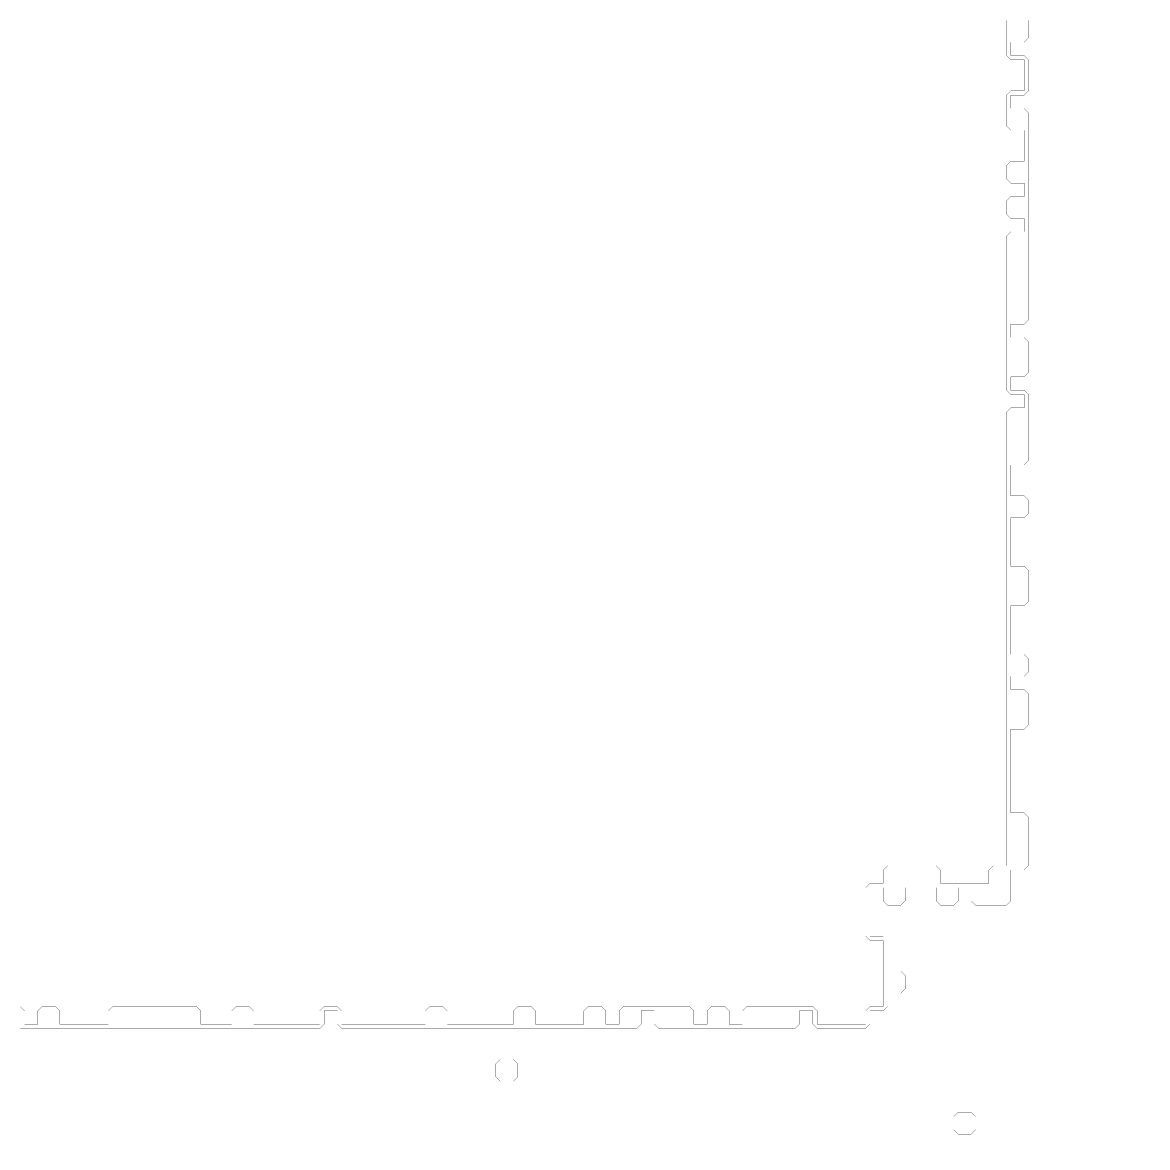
# Model space of a CAD drawing. Header units: metres. Extents: x 0 to 4990, y -4990 to 0.
# Drawn here: x 2495 to 4990, y -4990 to -2495 of the extents above; entities that cross this region are included whole.
import ezdxf

# ---------------------------------------------------------------- set-up
doc = ezdxf.new("R2010")
doc.units = ezdxf.units.M
doc.layers.add('conductor', color=1, linetype='Continuous')
doc.layers.add('substrate', color=5, linetype='Continuous')

msp = doc.modelspace()

# ---------------------------------------------------------------- linework, layer by layer
at = {"layer": 'conductor', "const_width": 0.5}
msp.add_lwpolyline([(2490.234375, -4677.734375), (2500, -4687.5), (2500, -4697.265625), (2500, -4707.03125), (2500, -4716.796875), (2509.765625, -4716.796875), (2519.53125, -4716.796875), (2529.296875, -4716.796875), (2529.296875, -4707.03125), (2529.296875, -4697.265625), (2529.296875, -4687.5), (2539.0625, -4677.734375), (2548.828125, -4677.734375), (2558.59375, -4677.734375), (2568.359375, -4677.734375), (2578.125, -4687.5), (2578.125, -4697.265625), (2578.125, -4707.03125), (2578.125, -4716.796875), (2587.890625, -4716.796875), (2597.65625, -4716.796875), (2607.421875, -4716.796875), (2617.1875, -4716.796875), (2626.953125, -4716.796875), (2636.71875, -4716.796875), (2646.484375, -4716.796875), (2656.25, -4716.796875), (2666.015625, -4716.796875), (2675.78125, -4716.796875), (2685.546875, -4716.796875), (2685.546875, -4707.03125), (2685.546875, -4697.265625), (2685.546875, -4687.5), (2695.3125, -4677.734375), (2705.078125, -4677.734375), (2714.84375, -4677.734375), (2724.609375, -4677.734375), (2734.375, -4677.734375), (2744.140625, -4677.734375), (2753.90625, -4677.734375), (2763.671875, -4677.734375), (2773.4375, -4677.734375), (2783.203125, -4677.734375), (2792.96875, -4677.734375), (2802.734375, -4677.734375), (2812.5, -4677.734375), (2822.265625, -4677.734375), (2832.03125, -4677.734375), (2841.796875, -4677.734375), (2851.5625, -4677.734375), (2861.328125, -4677.734375), (2871.09375, -4677.734375), (2880.859375, -4677.734375), (2890.625, -4687.5), (2890.625, -4697.265625), (2890.625, -4707.03125), (2890.625, -4716.796875), (2900.390625, -4716.796875), (2910.15625, -4716.796875), (2919.921875, -4716.796875), (2929.6875, -4716.796875), (2939.453125, -4716.796875), (2949.21875, -4716.796875), (2958.984375, -4716.796875), (2958.984375, -4707.03125), (2958.984375, -4697.265625), (2958.984375, -4687.5), (2968.75, -4677.734375), (2978.515625, -4677.734375), (2988.28125, -4677.734375), (2998.046875, -4677.734375), (3007.8125, -4687.5), (3007.8125, -4697.265625), (3007.8125, -4707.03125), (3007.8125, -4716.796875), (3017.578125, -4716.796875), (3027.34375, -4716.796875), (3037.109375, -4716.796875), (3046.875, -4716.796875), (3056.640625, -4716.796875), (3066.40625, -4716.796875), (3076.171875, -4716.796875), (3085.9375, -4716.796875), (3095.703125, -4716.796875), (3105.46875, -4716.796875), (3115.234375, -4716.796875), (3125, -4716.796875), (3134.765625, -4716.796875), (3144.53125, -4716.796875), (3154.296875, -4716.796875), (3154.296875, -4707.03125), (3154.296875, -4697.265625), (3154.296875, -4687.5), (3164.0625, -4677.734375), (3173.828125, -4677.734375), (3183.59375, -4677.734375), (3193.359375, -4677.734375), (3203.125, -4687.5), (3203.125, -4697.265625), (3203.125, -4707.03125), (3203.125, -4716.796875), (3212.890625, -4716.796875), (3222.65625, -4716.796875), (3232.421875, -4716.796875), (3242.1875, -4716.796875), (3251.953125, -4716.796875), (3261.71875, -4716.796875), (3271.484375, -4716.796875), (3281.25, -4716.796875), (3291.015625, -4716.796875), (3300.78125, -4716.796875), (3310.546875, -4716.796875), (3320.3125, -4716.796875), (3330.078125, -4716.796875), (3339.84375, -4716.796875), (3349.609375, -4716.796875), (3359.375, -4716.796875), (3369.140625, -4716.796875), (3378.90625, -4716.796875), (3388.671875, -4716.796875), (3388.671875, -4707.03125), (3388.671875, -4697.265625), (3388.671875, -4687.5), (3398.4375, -4677.734375), (3408.203125, -4677.734375), (3417.96875, -4677.734375), (3427.734375, -4677.734375), (3437.5, -4687.5), (3437.5, -4697.265625), (3437.5, -4707.03125), (3437.5, -4716.796875), (3447.265625, -4716.796875), (3457.03125, -4716.796875), (3466.796875, -4716.796875), (3476.5625, -4716.796875), (3486.328125, -4716.796875), (3496.09375, -4716.796875), (3505.859375, -4716.796875), (3515.625, -4716.796875), (3525.390625, -4716.796875), (3535.15625, -4716.796875), (3544.921875, -4716.796875), (3554.6875, -4716.796875), (3564.453125, -4716.796875), (3574.21875, -4716.796875), (3583.984375, -4716.796875), (3583.984375, -4707.03125), (3583.984375, -4697.265625), (3583.984375, -4687.5), (3593.75, -4677.734375), (3603.515625, -4677.734375), (3613.28125, -4677.734375), (3623.046875, -4677.734375), (3632.8125, -4687.5), (3632.8125, -4697.265625), (3632.8125, -4707.03125), (3632.8125, -4716.796875), (3642.578125, -4716.796875), (3652.34375, -4716.796875), (3662.109375, -4716.796875), (3671.875, -4716.796875), (3681.640625, -4716.796875), (3691.40625, -4716.796875), (3701.171875, -4716.796875), (3710.9375, -4716.796875), (3720.703125, -4716.796875), (3730.46875, -4716.796875), (3740.234375, -4716.796875), (3740.234375, -4707.03125), (3740.234375, -4697.265625), (3740.234375, -4687.5), (3750, -4677.734375), (3759.765625, -4677.734375), (3769.53125, -4677.734375), (3779.296875, -4677.734375), (3789.0625, -4687.5), (3789.0625, -4697.265625), (3789.0625, -4707.03125), (3789.0625, -4716.796875), (3798.828125, -4716.796875), (3808.59375, -4716.796875), (3818.359375, -4716.796875), (3818.359375, -4707.03125), (3818.359375, -4697.265625), (3818.359375, -4687.5), (3828.125, -4677.734375), (3837.890625, -4677.734375), (3847.65625, -4677.734375), (3857.421875, -4677.734375), (3867.1875, -4677.734375), (3876.953125, -4677.734375), (3886.71875, -4677.734375), (3896.484375, -4677.734375), (3906.25, -4677.734375), (3916.015625, -4677.734375), (3925.78125, -4677.734375), (3935.546875, -4677.734375), (3945.3125, -4677.734375), (3955.078125, -4677.734375), (3964.84375, -4677.734375), (3974.609375, -4677.734375), (3984.375, -4687.5), (3984.375, -4697.265625), (3984.375, -4707.03125), (3984.375, -4716.796875), (3994.140625, -4716.796875), (4003.90625, -4716.796875), (4013.671875, -4716.796875), (4013.671875, -4707.03125), (4013.671875, -4697.265625), (4013.671875, -4687.5), (4023.4375, -4677.734375), (4033.203125, -4677.734375), (4042.96875, -4677.734375), (4052.734375, -4677.734375), (4062.5, -4687.5), (4062.5, -4697.265625), (4062.5, -4707.03125), (4062.5, -4716.796875), (4072.265625, -4716.796875), (4082.03125, -4716.796875), (4091.796875, -4716.796875), (4091.796875, -4707.03125), (4091.796875, -4697.265625), (4091.796875, -4687.5), (4101.5625, -4677.734375), (4111.328125, -4677.734375), (4121.09375, -4677.734375), (4130.859375, -4677.734375), (4140.625, -4677.734375), (4150.390625, -4677.734375), (4160.15625, -4677.734375), (4169.921875, -4677.734375), (4179.6875, -4677.734375), (4189.453125, -4677.734375), (4199.21875, -4677.734375), (4208.984375, -4677.734375), (4218.75, -4677.734375), (4228.515625, -4677.734375), (4238.28125, -4677.734375), (4248.046875, -4677.734375), (4257.8125, -4687.5), (4257.8125, -4697.265625), (4257.8125, -4707.03125), (4257.8125, -4716.796875), (4267.578125, -4716.796875), (4277.34375, -4716.796875), (4287.109375, -4716.796875), (4296.875, -4716.796875), (4306.640625, -4716.796875), (4316.40625, -4716.796875), (4326.171875, -4716.796875), (4335.9375, -4716.796875), (4345.703125, -4716.796875), (4355.46875, -4716.796875), (4365.234375, -4716.796875), (4365.234375, -4707.03125), (4365.234375, -4697.265625), (4365.234375, -4687.5), (4375, -4677.734375), (4384.765625, -4677.734375), (4394.53125, -4677.734375), (4404.296875, -4677.734375), (4404.296875, -4667.96875), (4404.296875, -4658.203125), (4404.296875, -4648.4375), (4404.296875, -4638.671875), (4404.296875, -4628.90625), (4404.296875, -4619.140625), (4404.296875, -4609.375), (4404.296875, -4599.609375), (4404.296875, -4589.84375), (4404.296875, -4580.078125), (4404.296875, -4570.3125), (4404.296875, -4560.546875), (4404.296875, -4550.78125), (4404.296875, -4541.015625), (4404.296875, -4531.25), (4394.53125, -4531.25), (4384.765625, -4531.25), (4375, -4531.25), (4365.234375, -4521.484375), (4365.234375, -4511.71875), (4365.234375, -4501.953125), (4365.234375, -4492.1875), (4365.234375, -4482.421875), (4365.234375, -4472.65625), (4365.234375, -4462.890625), (4365.234375, -4453.125), (4365.234375, -4443.359375), (4365.234375, -4433.59375), (4365.234375, -4423.828125), (4365.234375, -4414.0625), (4375, -4404.296875), (4384.765625, -4404.296875), (4394.53125, -4404.296875), (4404.296875, -4404.296875), (4404.296875, -4394.53125), (4404.296875, -4384.765625), (4404.296875, -4375), (4414.0625, -4365.234375), (4423.828125, -4365.234375), (4433.59375, -4365.234375), (4443.359375, -4365.234375), (4453.125, -4365.234375), (4462.890625, -4365.234375), (4472.65625, -4365.234375), (4482.421875, -4365.234375), (4492.1875, -4365.234375), (4501.953125, -4365.234375), (4511.71875, -4365.234375), (4521.484375, -4365.234375), (4531.25, -4375), (4531.25, -4384.765625), (4531.25, -4394.53125), (4531.25, -4404.296875), (4541.015625, -4404.296875), (4550.78125, -4404.296875), (4560.546875, -4404.296875), (4570.3125, -4404.296875), (4580.078125, -4404.296875), (4589.84375, -4404.296875), (4599.609375, -4404.296875), (4609.375, -4404.296875), (4619.140625, -4404.296875), (4628.90625, -4404.296875), (4638.671875, -4404.296875), (4638.671875, -4394.53125), (4638.671875, -4384.765625), (4638.671875, -4375), (4648.4375, -4365.234375), (4658.203125, -4365.234375), (4667.96875, -4365.234375), (4677.734375, -4365.234375), (4677.734375, -4355.46875), (4677.734375, -4345.703125), (4677.734375, -4335.9375), (4677.734375, -4326.171875), (4677.734375, -4316.40625), (4677.734375, -4306.640625), (4677.734375, -4296.875), (4677.734375, -4287.109375), (4677.734375, -4277.34375), (4677.734375, -4267.578125), (4677.734375, -4257.8125), (4677.734375, -4248.046875), (4677.734375, -4238.28125), (4677.734375, -4228.515625), (4677.734375, -4218.75), (4677.734375, -4208.984375), (4677.734375, -4199.21875), (4677.734375, -4189.453125), (4677.734375, -4179.6875), (4677.734375, -4169.921875), (4677.734375, -4160.15625), (4677.734375, -4150.390625), (4677.734375, -4140.625), (4677.734375, -4130.859375), (4677.734375, -4121.09375), (4677.734375, -4111.328125), (4677.734375, -4101.5625), (4677.734375, -4091.796875), (4677.734375, -4082.03125), (4677.734375, -4072.265625), (4677.734375, -4062.5), (4677.734375, -4052.734375), (4677.734375, -4042.96875), (4677.734375, -4033.203125), (4677.734375, -4023.4375), (4677.734375, -4013.671875), (4677.734375, -4003.90625), (4677.734375, -3994.140625), (4677.734375, -3984.375), (4677.734375, -3974.609375), (4677.734375, -3964.84375), (4677.734375, -3955.078125), (4677.734375, -3945.3125), (4677.734375, -3935.546875), (4677.734375, -3925.78125), (4677.734375, -3916.015625), (4677.734375, -3906.25), (4677.734375, -3896.484375), (4677.734375, -3886.71875), (4677.734375, -3876.953125), (4677.734375, -3867.1875), (4677.734375, -3857.421875), (4677.734375, -3847.65625), (4677.734375, -3837.890625), (4677.734375, -3828.125), (4677.734375, -3818.359375), (4677.734375, -3808.59375), (4677.734375, -3798.828125), (4677.734375, -3789.0625), (4677.734375, -3779.296875), (4677.734375, -3769.53125), (4677.734375, -3759.765625), (4677.734375, -3750), (4677.734375, -3740.234375), (4677.734375, -3730.46875), (4677.734375, -3720.703125), (4677.734375, -3710.9375), (4677.734375, -3701.171875), (4677.734375, -3691.40625), (4677.734375, -3681.640625), (4677.734375, -3671.875), (4677.734375, -3662.109375), (4677.734375, -3652.34375), (4677.734375, -3642.578125), (4677.734375, -3632.8125), (4677.734375, -3623.046875), (4677.734375, -3613.28125), (4677.734375, -3603.515625), (4677.734375, -3593.75), (4677.734375, -3583.984375), (4677.734375, -3574.21875), (4677.734375, -3564.453125), (4677.734375, -3554.6875), (4677.734375, -3544.921875), (4677.734375, -3535.15625), (4677.734375, -3525.390625), (4677.734375, -3515.625), (4677.734375, -3505.859375), (4677.734375, -3496.09375), (4677.734375, -3486.328125), (4677.734375, -3476.5625), (4677.734375, -3466.796875), (4677.734375, -3457.03125), (4677.734375, -3447.265625), (4677.734375, -3437.5), (4677.734375, -3427.734375), (4677.734375, -3417.96875), (4677.734375, -3408.203125), (4677.734375, -3398.4375), (4677.734375, -3388.671875), (4677.734375, -3378.90625), (4677.734375, -3369.140625), (4677.734375, -3359.375), (4687.5, -3349.609375), (4697.265625, -3349.609375), (4707.03125, -3349.609375), (4716.796875, -3349.609375), (4716.796875, -3339.84375), (4716.796875, -3330.078125), (4716.796875, -3320.3125), (4707.03125, -3320.3125), (4697.265625, -3320.3125), (4687.5, -3320.3125), (4677.734375, -3310.546875), (4677.734375, -3300.78125), (4677.734375, -3291.015625), (4677.734375, -3281.25), (4677.734375, -3271.484375), (4677.734375, -3261.71875), (4677.734375, -3251.953125), (4677.734375, -3242.1875), (4677.734375, -3232.421875), (4677.734375, -3222.65625), (4677.734375, -3212.890625), (4677.734375, -3203.125), (4677.734375, -3193.359375), (4677.734375, -3183.59375), (4677.734375, -3173.828125), (4677.734375, -3164.0625), (4677.734375, -3154.296875), (4677.734375, -3144.53125), (4677.734375, -3134.765625), (4677.734375, -3125), (4677.734375, -3115.234375), (4677.734375, -3105.46875), (4677.734375, -3095.703125), (4677.734375, -3085.9375), (4677.734375, -3076.171875), (4677.734375, -3066.40625), (4677.734375, -3056.640625), (4677.734375, -3046.875), (4677.734375, -3037.109375), (4677.734375, -3027.34375), (4677.734375, -3017.578125), (4677.734375, -3007.8125), (4677.734375, -2998.046875), (4677.734375, -2988.28125), (4677.734375, -2978.515625), (4677.734375, -2968.75), (4687.5, -2958.984375), (4697.265625, -2958.984375), (4707.03125, -2958.984375), (4716.796875, -2958.984375), (4716.796875, -2949.21875), (4716.796875, -2939.453125), (4716.796875, -2929.6875), (4707.03125, -2929.6875), (4697.265625, -2929.6875), (4687.5, -2929.6875), (4677.734375, -2919.921875), (4677.734375, -2910.15625), (4677.734375, -2900.390625), (4677.734375, -2890.625), (4687.5, -2880.859375), (4697.265625, -2880.859375), (4707.03125, -2880.859375), (4716.796875, -2880.859375), (4716.796875, -2871.09375), (4716.796875, -2861.328125), (4716.796875, -2851.5625), (4707.03125, -2851.5625), (4697.265625, -2851.5625), (4687.5, -2851.5625), (4677.734375, -2841.796875), (4677.734375, -2832.03125), (4677.734375, -2822.265625), (4677.734375, -2812.5), (4687.5, -2802.734375), (4697.265625, -2802.734375), (4707.03125, -2802.734375), (4716.796875, -2802.734375), (4716.796875, -2792.96875), (4716.796875, -2783.203125), (4716.796875, -2773.4375), (4716.796875, -2763.671875), (4716.796875, -2753.90625), (4716.796875, -2744.140625), (4716.796875, -2734.375), (4707.03125, -2734.375), (4697.265625, -2734.375), (4687.5, -2734.375), (4677.734375, -2724.609375), (4677.734375, -2714.84375), (4677.734375, -2705.078125), (4677.734375, -2695.3125), (4677.734375, -2685.546875), (4677.734375, -2675.78125), (4677.734375, -2666.015625), (4677.734375, -2656.25), (4687.5, -2646.484375), (4697.265625, -2646.484375), (4707.03125, -2646.484375), (4716.796875, -2646.484375), (4716.796875, -2636.71875), (4716.796875, -2626.953125), (4716.796875, -2617.1875), (4716.796875, -2607.421875), (4716.796875, -2597.65625), (4716.796875, -2587.890625), (4716.796875, -2578.125), (4707.03125, -2578.125), (4697.265625, -2578.125), (4687.5, -2578.125), (4677.734375, -2568.359375), (4677.734375, -2558.59375), (4677.734375, -2548.828125), (4677.734375, -2539.0625), (4677.734375, -2529.296875), (4677.734375, -2519.53125), (4677.734375, -2509.765625), (4677.734375, -2500), (4677.734375, -2490.234375)], dxfattribs=at)
at = {"layer": 'substrate', "const_width": 0.5}
for points in [[(2490.234375, -4990.234375), (2500, -4990.234375), (2509.765625, -4990.234375), (2519.53125, -4990.234375), (2529.296875, -4990.234375), (2539.0625, -4990.234375), (2548.828125, -4990.234375), (2558.59375, -4990.234375), (2568.359375, -4990.234375), (2578.125, -4990.234375), (2587.890625, -4990.234375), (2597.65625, -4990.234375), (2607.421875, -4990.234375), (2617.1875, -4990.234375), (2626.953125, -4990.234375), (2636.71875, -4990.234375), (2646.484375, -4990.234375), (2656.25, -4990.234375), (2666.015625, -4990.234375), (2675.78125, -4990.234375), (2685.546875, -4990.234375), (2695.3125, -4990.234375), (2705.078125, -4990.234375), (2714.84375, -4990.234375), (2724.609375, -4990.234375), (2734.375, -4990.234375), (2744.140625, -4990.234375), (2753.90625, -4990.234375), (2763.671875, -4990.234375), (2773.4375, -4990.234375), (2783.203125, -4990.234375), (2792.96875, -4990.234375), (2802.734375, -4990.234375), (2812.5, -4990.234375), (2822.265625, -4990.234375), (2832.03125, -4990.234375), (2841.796875, -4990.234375), (2851.5625, -4990.234375), (2861.328125, -4990.234375), (2871.09375, -4990.234375), (2880.859375, -4990.234375), (2890.625, -4990.234375), (2900.390625, -4990.234375), (2910.15625, -4990.234375), (2919.921875, -4990.234375), (2929.6875, -4990.234375), (2939.453125, -4990.234375), (2949.21875, -4990.234375), (2958.984375, -4990.234375), (2968.75, -4990.234375), (2978.515625, -4990.234375), (2988.28125, -4990.234375), (2998.046875, -4990.234375), (3007.8125, -4990.234375), (3017.578125, -4990.234375), (3027.34375, -4990.234375), (3037.109375, -4990.234375), (3046.875, -4990.234375), (3056.640625, -4990.234375), (3066.40625, -4990.234375), (3076.171875, -4990.234375), (3085.9375, -4990.234375), (3095.703125, -4990.234375), (3105.46875, -4990.234375), (3115.234375, -4990.234375), (3125, -4990.234375), (3134.765625, -4990.234375), (3144.53125, -4990.234375), (3154.296875, -4990.234375), (3164.0625, -4990.234375), (3173.828125, -4990.234375), (3183.59375, -4990.234375), (3193.359375, -4990.234375), (3203.125, -4990.234375), (3212.890625, -4990.234375), (3222.65625, -4990.234375), (3232.421875, -4990.234375), (3242.1875, -4990.234375), (3251.953125, -4990.234375), (3261.71875, -4990.234375), (3271.484375, -4990.234375), (3281.25, -4990.234375), (3291.015625, -4990.234375), (3300.78125, -4990.234375), (3310.546875, -4990.234375), (3320.3125, -4990.234375), (3330.078125, -4990.234375), (3339.84375, -4990.234375), (3349.609375, -4990.234375), (3359.375, -4990.234375), (3369.140625, -4990.234375), (3378.90625, -4990.234375), (3388.671875, -4990.234375), (3398.4375, -4990.234375), (3408.203125, -4990.234375), (3417.96875, -4990.234375), (3427.734375, -4990.234375), (3437.5, -4990.234375), (3447.265625, -4990.234375), (3457.03125, -4990.234375), (3466.796875, -4990.234375), (3476.5625, -4990.234375), (3486.328125, -4990.234375), (3496.09375, -4990.234375), (3505.859375, -4990.234375), (3515.625, -4990.234375), (3525.390625, -4990.234375), (3535.15625, -4990.234375), (3544.921875, -4990.234375), (3554.6875, -4990.234375), (3564.453125, -4990.234375), (3574.21875, -4990.234375), (3583.984375, -4990.234375), (3593.75, -4990.234375), (3603.515625, -4990.234375), (3613.28125, -4990.234375), (3623.046875, -4990.234375), (3632.8125, -4990.234375), (3642.578125, -4990.234375), (3652.34375, -4990.234375), (3662.109375, -4990.234375), (3671.875, -4990.234375), (3681.640625, -4990.234375), (3691.40625, -4990.234375), (3701.171875, -4990.234375), (3710.9375, -4990.234375), (3720.703125, -4990.234375), (3730.46875, -4990.234375), (3740.234375, -4990.234375), (3750, -4990.234375), (3759.765625, -4990.234375), (3769.53125, -4990.234375), (3779.296875, -4990.234375), (3789.0625, -4990.234375), (3798.828125, -4990.234375), (3808.59375, -4990.234375), (3818.359375, -4990.234375), (3828.125, -4990.234375), (3837.890625, -4990.234375), (3847.65625, -4990.234375), (3857.421875, -4990.234375), (3867.1875, -4990.234375), (3876.953125, -4990.234375), (3886.71875, -4990.234375), (3896.484375, -4990.234375), (3906.25, -4990.234375), (3916.015625, -4990.234375), (3925.78125, -4990.234375), (3935.546875, -4990.234375), (3945.3125, -4990.234375), (3955.078125, -4990.234375), (3964.84375, -4990.234375), (3974.609375, -4990.234375), (3984.375, -4990.234375), (3994.140625, -4990.234375), (4003.90625, -4990.234375), (4013.671875, -4990.234375), (4023.4375, -4990.234375), (4033.203125, -4990.234375), (4042.96875, -4990.234375), (4052.734375, -4990.234375), (4062.5, -4990.234375), (4072.265625, -4990.234375), (4082.03125, -4990.234375), (4091.796875, -4990.234375), (4101.5625, -4990.234375), (4111.328125, -4990.234375), (4121.09375, -4990.234375), (4130.859375, -4990.234375), (4140.625, -4990.234375), (4150.390625, -4990.234375), (4160.15625, -4990.234375), (4169.921875, -4990.234375), (4179.6875, -4990.234375), (4189.453125, -4990.234375), (4199.21875, -4990.234375), (4208.984375, -4990.234375), (4218.75, -4990.234375), (4228.515625, -4990.234375), (4238.28125, -4990.234375), (4248.046875, -4990.234375), (4257.8125, -4990.234375), (4267.578125, -4990.234375), (4277.34375, -4990.234375), (4287.109375, -4990.234375), (4296.875, -4990.234375), (4306.640625, -4990.234375), (4316.40625, -4990.234375), (4326.171875, -4990.234375), (4335.9375, -4990.234375), (4345.703125, -4990.234375), (4355.46875, -4990.234375), (4365.234375, -4990.234375), (4375, -4990.234375), (4384.765625, -4990.234375), (4394.53125, -4990.234375), (4404.296875, -4990.234375), (4414.0625, -4990.234375), (4423.828125, -4990.234375), (4433.59375, -4990.234375), (4443.359375, -4990.234375), (4453.125, -4990.234375), (4462.890625, -4990.234375), (4472.65625, -4990.234375), (4482.421875, -4990.234375), (4492.1875, -4990.234375), (4501.953125, -4990.234375), (4511.71875, -4990.234375), (4521.484375, -4990.234375), (4531.25, -4990.234375), (4541.015625, -4990.234375), (4550.78125, -4990.234375), (4560.546875, -4990.234375), (4570.3125, -4990.234375), (4580.078125, -4990.234375), (4589.84375, -4990.234375), (4599.609375, -4990.234375), (4609.375, -4990.234375), (4619.140625, -4990.234375), (4628.90625, -4990.234375), (4638.671875, -4990.234375), (4648.4375, -4990.234375), (4658.203125, -4990.234375), (4667.96875, -4990.234375), (4677.734375, -4990.234375), (4687.5, -4990.234375), (4697.265625, -4990.234375), (4707.03125, -4990.234375), (4716.796875, -4990.234375), (4726.5625, -4990.234375), (4736.328125, -4990.234375), (4746.09375, -4990.234375), (4755.859375, -4990.234375), (4765.625, -4990.234375), (4775.390625, -4990.234375), (4785.15625, -4990.234375), (4794.921875, -4990.234375), (4804.6875, -4990.234375), (4814.453125, -4990.234375), (4824.21875, -4990.234375), (4833.984375, -4990.234375), (4843.75, -4990.234375), (4853.515625, -4990.234375), (4863.28125, -4990.234375), (4873.046875, -4990.234375), (4882.8125, -4990.234375), (4892.578125, -4990.234375), (4902.34375, -4990.234375), (4912.109375, -4990.234375), (4921.875, -4990.234375), (4931.640625, -4990.234375), (4941.40625, -4990.234375), (4951.171875, -4990.234375), (4960.9375, -4990.234375), (4970.703125, -4990.234375), (4980.46875, -4990.234375), (4990.234375, -4990.234375), (4990.234375, -4980.46875), (4990.234375, -4970.703125), (4990.234375, -4960.9375), (4990.234375, -4951.171875), (4990.234375, -4941.40625), (4990.234375, -4931.640625), (4990.234375, -4921.875), (4990.234375, -4912.109375), (4990.234375, -4902.34375), (4990.234375, -4892.578125), (4990.234375, -4882.8125), (4990.234375, -4873.046875), (4990.234375, -4863.28125), (4990.234375, -4853.515625), (4990.234375, -4843.75), (4990.234375, -4833.984375), (4990.234375, -4824.21875), (4990.234375, -4814.453125), (4990.234375, -4804.6875), (4990.234375, -4794.921875), (4990.234375, -4785.15625), (4990.234375, -4775.390625), (4990.234375, -4765.625), (4990.234375, -4755.859375), (4990.234375, -4746.09375), (4990.234375, -4736.328125), (4990.234375, -4726.5625), (4990.234375, -4716.796875), (4990.234375, -4707.03125), (4990.234375, -4697.265625), (4990.234375, -4687.5), (4990.234375, -4677.734375), (4990.234375, -4667.96875), (4990.234375, -4658.203125), (4990.234375, -4648.4375), (4990.234375, -4638.671875), (4990.234375, -4628.90625), (4990.234375, -4619.140625), (4990.234375, -4609.375), (4990.234375, -4599.609375), (4990.234375, -4589.84375), (4990.234375, -4580.078125), (4990.234375, -4570.3125), (4990.234375, -4560.546875), (4990.234375, -4550.78125), (4990.234375, -4541.015625), (4990.234375, -4531.25), (4990.234375, -4521.484375), (4990.234375, -4511.71875), (4990.234375, -4501.953125), (4990.234375, -4492.1875), (4990.234375, -4482.421875), (4990.234375, -4472.65625), (4990.234375, -4462.890625), (4990.234375, -4453.125), (4990.234375, -4443.359375), (4990.234375, -4433.59375), (4990.234375, -4423.828125), (4990.234375, -4414.0625), (4990.234375, -4404.296875), (4990.234375, -4394.53125), (4990.234375, -4384.765625), (4990.234375, -4375), (4990.234375, -4365.234375), (4990.234375, -4355.46875), (4990.234375, -4345.703125), (4990.234375, -4335.9375), (4990.234375, -4326.171875), (4990.234375, -4316.40625), (4990.234375, -4306.640625), (4990.234375, -4296.875), (4990.234375, -4287.109375), (4990.234375, -4277.34375), (4990.234375, -4267.578125), (4990.234375, -4257.8125), (4990.234375, -4248.046875), (4990.234375, -4238.28125), (4990.234375, -4228.515625), (4990.234375, -4218.75), (4990.234375, -4208.984375), (4990.234375, -4199.21875), (4990.234375, -4189.453125), (4990.234375, -4179.6875), (4990.234375, -4169.921875), (4990.234375, -4160.15625), (4990.234375, -4150.390625), (4990.234375, -4140.625), (4990.234375, -4130.859375), (4990.234375, -4121.09375), (4990.234375, -4111.328125), (4990.234375, -4101.5625), (4990.234375, -4091.796875), (4990.234375, -4082.03125), (4990.234375, -4072.265625), (4990.234375, -4062.5), (4990.234375, -4052.734375), (4990.234375, -4042.96875), (4990.234375, -4033.203125), (4990.234375, -4023.4375), (4990.234375, -4013.671875), (4990.234375, -4003.90625), (4990.234375, -3994.140625), (4990.234375, -3984.375), (4990.234375, -3974.609375), (4990.234375, -3964.84375), (4990.234375, -3955.078125), (4990.234375, -3945.3125), (4990.234375, -3935.546875), (4990.234375, -3925.78125), (4990.234375, -3916.015625), (4990.234375, -3906.25), (4990.234375, -3896.484375), (4990.234375, -3886.71875), (4990.234375, -3876.953125), (4990.234375, -3867.1875), (4990.234375, -3857.421875), (4990.234375, -3847.65625), (4990.234375, -3837.890625), (4990.234375, -3828.125), (4990.234375, -3818.359375), (4990.234375, -3808.59375), (4990.234375, -3798.828125), (4990.234375, -3789.0625), (4990.234375, -3779.296875), (4990.234375, -3769.53125), (4990.234375, -3759.765625), (4990.234375, -3750), (4990.234375, -3740.234375), (4990.234375, -3730.46875), (4990.234375, -3720.703125), (4990.234375, -3710.9375), (4990.234375, -3701.171875), (4990.234375, -3691.40625), (4990.234375, -3681.640625), (4990.234375, -3671.875), (4990.234375, -3662.109375), (4990.234375, -3652.34375), (4990.234375, -3642.578125), (4990.234375, -3632.8125), (4990.234375, -3623.046875), (4990.234375, -3613.28125), (4990.234375, -3603.515625), (4990.234375, -3593.75), (4990.234375, -3583.984375), (4990.234375, -3574.21875), (4990.234375, -3564.453125), (4990.234375, -3554.6875), (4990.234375, -3544.921875), (4990.234375, -3535.15625), (4990.234375, -3525.390625), (4990.234375, -3515.625), (4990.234375, -3505.859375), (4990.234375, -3496.09375), (4990.234375, -3486.328125), (4990.234375, -3476.5625), (4990.234375, -3466.796875), (4990.234375, -3457.03125), (4990.234375, -3447.265625), (4990.234375, -3437.5), (4990.234375, -3427.734375), (4990.234375, -3417.96875), (4990.234375, -3408.203125), (4990.234375, -3398.4375), (4990.234375, -3388.671875), (4990.234375, -3378.90625), (4990.234375, -3369.140625), (4990.234375, -3359.375), (4990.234375, -3349.609375), (4990.234375, -3339.84375), (4990.234375, -3330.078125), (4990.234375, -3320.3125), (4990.234375, -3310.546875), (4990.234375, -3300.78125), (4990.234375, -3291.015625), (4990.234375, -3281.25), (4990.234375, -3271.484375), (4990.234375, -3261.71875), (4990.234375, -3251.953125), (4990.234375, -3242.1875), (4990.234375, -3232.421875), (4990.234375, -3222.65625), (4990.234375, -3212.890625), (4990.234375, -3203.125), (4990.234375, -3193.359375), (4990.234375, -3183.59375), (4990.234375, -3173.828125), (4990.234375, -3164.0625), (4990.234375, -3154.296875), (4990.234375, -3144.53125), (4990.234375, -3134.765625), (4990.234375, -3125), (4990.234375, -3115.234375), (4990.234375, -3105.46875), (4990.234375, -3095.703125), (4990.234375, -3085.9375), (4990.234375, -3076.171875), (4990.234375, -3066.40625), (4990.234375, -3056.640625), (4990.234375, -3046.875), (4990.234375, -3037.109375), (4990.234375, -3027.34375), (4990.234375, -3017.578125), (4990.234375, -3007.8125), (4990.234375, -2998.046875), (4990.234375, -2988.28125), (4990.234375, -2978.515625), (4990.234375, -2968.75), (4990.234375, -2958.984375), (4990.234375, -2949.21875), (4990.234375, -2939.453125), (4990.234375, -2929.6875), (4990.234375, -2919.921875), (4990.234375, -2910.15625), (4990.234375, -2900.390625), (4990.234375, -2890.625), (4990.234375, -2880.859375), (4990.234375, -2871.09375), (4990.234375, -2861.328125), (4990.234375, -2851.5625), (4990.234375, -2841.796875), (4990.234375, -2832.03125), (4990.234375, -2822.265625), (4990.234375, -2812.5), (4990.234375, -2802.734375), (4990.234375, -2792.96875), (4990.234375, -2783.203125), (4990.234375, -2773.4375), (4990.234375, -2763.671875), (4990.234375, -2753.90625), (4990.234375, -2744.140625), (4990.234375, -2734.375), (4990.234375, -2724.609375), (4990.234375, -2714.84375), (4990.234375, -2705.078125), (4990.234375, -2695.3125), (4990.234375, -2685.546875), (4990.234375, -2675.78125), (4990.234375, -2666.015625), (4990.234375, -2656.25), (4990.234375, -2646.484375), (4990.234375, -2636.71875), (4990.234375, -2626.953125), (4990.234375, -2617.1875), (4990.234375, -2607.421875), (4990.234375, -2597.65625), (4990.234375, -2587.890625), (4990.234375, -2578.125), (4990.234375, -2568.359375), (4990.234375, -2558.59375), (4990.234375, -2548.828125), (4990.234375, -2539.0625), (4990.234375, -2529.296875), (4990.234375, -2519.53125), (4990.234375, -2509.765625), (4990.234375, -2500), (4990.234375, -2490.234375)], [(4726.5625, -2490.234375), (4726.5625, -2500), (4726.5625, -2509.765625), (4726.5625, -2519.53125), (4726.5625, -2529.296875), (4716.796875, -2539.0625), (4707.03125, -2539.0625), (4697.265625, -2539.0625), (4687.5, -2539.0625), (4687.5, -2548.828125), (4687.5, -2558.59375), (4687.5, -2568.359375), (4697.265625, -2568.359375), (4707.03125, -2568.359375), (4716.796875, -2568.359375), (4726.5625, -2578.125), (4726.5625, -2587.890625), (4726.5625, -2597.65625), (4726.5625, -2607.421875), (4726.5625, -2617.1875), (4726.5625, -2626.953125), (4726.5625, -2636.71875), (4726.5625, -2646.484375), (4716.796875, -2656.25), (4707.03125, -2656.25), (4697.265625, -2656.25), (4687.5, -2656.25), (4687.5, -2666.015625), (4687.5, -2675.78125), (4687.5, -2685.546875), (4697.265625, -2685.546875), (4707.03125, -2685.546875), (4716.796875, -2685.546875), (4726.5625, -2695.3125), (4726.5625, -2705.078125), (4726.5625, -2714.84375), (4726.5625, -2724.609375), (4726.5625, -2734.375), (4726.5625, -2744.140625), (4726.5625, -2753.90625), (4726.5625, -2763.671875), (4726.5625, -2773.4375), (4726.5625, -2783.203125), (4726.5625, -2792.96875), (4726.5625, -2802.734375), (4726.5625, -2812.5), (4726.5625, -2822.265625), (4726.5625, -2832.03125), (4726.5625, -2841.796875), (4726.5625, -2851.5625), (4726.5625, -2861.328125), (4726.5625, -2871.09375), (4726.5625, -2880.859375), (4726.5625, -2890.625), (4726.5625, -2900.390625), (4726.5625, -2910.15625), (4726.5625, -2919.921875), (4726.5625, -2929.6875), (4726.5625, -2939.453125), (4726.5625, -2949.21875), (4726.5625, -2958.984375), (4726.5625, -2968.75), (4726.5625, -2978.515625), (4726.5625, -2988.28125), (4726.5625, -2998.046875), (4726.5625, -3007.8125), (4726.5625, -3017.578125), (4726.5625, -3027.34375), (4726.5625, -3037.109375), (4726.5625, -3046.875), (4726.5625, -3056.640625), (4726.5625, -3066.40625), (4726.5625, -3076.171875), (4726.5625, -3085.9375), (4726.5625, -3095.703125), (4726.5625, -3105.46875), (4726.5625, -3115.234375), (4726.5625, -3125), (4726.5625, -3134.765625), (4726.5625, -3144.53125), (4726.5625, -3154.296875), (4716.796875, -3164.0625), (4707.03125, -3164.0625), (4697.265625, -3164.0625), (4687.5, -3164.0625), (4687.5, -3173.828125), (4687.5, -3183.59375), (4687.5, -3193.359375), (4697.265625, -3193.359375), (4707.03125, -3193.359375), (4716.796875, -3193.359375), (4726.5625, -3203.125), (4726.5625, -3212.890625), (4726.5625, -3222.65625), (4726.5625, -3232.421875), (4726.5625, -3242.1875), (4726.5625, -3251.953125), (4726.5625, -3261.71875), (4726.5625, -3271.484375), (4716.796875, -3281.25), (4707.03125, -3281.25), (4697.265625, -3281.25), (4687.5, -3281.25), (4687.5, -3291.015625), (4687.5, -3300.78125), (4687.5, -3310.546875), (4697.265625, -3310.546875), (4707.03125, -3310.546875), (4716.796875, -3310.546875), (4726.5625, -3320.3125), (4726.5625, -3330.078125), (4726.5625, -3339.84375), (4726.5625, -3349.609375), (4726.5625, -3359.375), (4726.5625, -3369.140625), (4726.5625, -3378.90625), (4726.5625, -3388.671875), (4726.5625, -3398.4375), (4726.5625, -3408.203125), (4726.5625, -3417.96875), (4726.5625, -3427.734375), (4726.5625, -3437.5), (4726.5625, -3447.265625), (4726.5625, -3457.03125), (4726.5625, -3466.796875), (4716.796875, -3476.5625), (4707.03125, -3476.5625), (4697.265625, -3476.5625), (4687.5, -3476.5625), (4687.5, -3486.328125), (4687.5, -3496.09375), (4687.5, -3505.859375), (4687.5, -3515.625), (4687.5, -3525.390625), (4687.5, -3535.15625), (4687.5, -3544.921875), (4697.265625, -3544.921875), (4707.03125, -3544.921875), (4716.796875, -3544.921875), (4726.5625, -3554.6875), (4726.5625, -3564.453125), (4726.5625, -3574.21875), (4726.5625, -3583.984375), (4716.796875, -3593.75), (4707.03125, -3593.75), (4697.265625, -3593.75), (4687.5, -3593.75), (4687.5, -3603.515625), (4687.5, -3613.28125), (4687.5, -3623.046875), (4687.5, -3632.8125), (4687.5, -3642.578125), (4687.5, -3652.34375), (4687.5, -3662.109375), (4687.5, -3671.875), (4687.5, -3681.640625), (4687.5, -3691.40625), (4687.5, -3701.171875), (4697.265625, -3701.171875), (4707.03125, -3701.171875), (4716.796875, -3701.171875), (4726.5625, -3710.9375), (4726.5625, -3720.703125), (4726.5625, -3730.46875), (4726.5625, -3740.234375), (4726.5625, -3750), (4726.5625, -3759.765625), (4726.5625, -3769.53125), (4726.5625, -3779.296875), (4716.796875, -3789.0625), (4707.03125, -3789.0625), (4697.265625, -3789.0625), (4687.5, -3789.0625), (4687.5, -3798.828125), (4687.5, -3808.59375), (4687.5, -3818.359375), (4687.5, -3828.125), (4687.5, -3837.890625), (4687.5, -3847.65625), (4687.5, -3857.421875), (4687.5, -3867.1875), (4687.5, -3876.953125), (4687.5, -3886.71875), (4687.5, -3896.484375), (4697.265625, -3896.484375), (4707.03125, -3896.484375), (4716.796875, -3896.484375), (4726.5625, -3906.25), (4726.5625, -3916.015625), (4726.5625, -3925.78125), (4726.5625, -3935.546875), (4716.796875, -3945.3125), (4707.03125, -3945.3125), (4697.265625, -3945.3125), (4687.5, -3945.3125), (4687.5, -3955.078125), (4687.5, -3964.84375), (4687.5, -3974.609375), (4697.265625, -3974.609375), (4707.03125, -3974.609375), (4716.796875, -3974.609375), (4726.5625, -3984.375), (4726.5625, -3994.140625), (4726.5625, -4003.90625), (4726.5625, -4013.671875), (4726.5625, -4023.4375), (4726.5625, -4033.203125), (4726.5625, -4042.96875), (4726.5625, -4052.734375), (4716.796875, -4062.5), (4707.03125, -4062.5), (4697.265625, -4062.5), (4687.5, -4062.5), (4687.5, -4072.265625), (4687.5, -4082.03125), (4687.5, -4091.796875), (4687.5, -4101.5625), (4687.5, -4111.328125), (4687.5, -4121.09375), (4687.5, -4130.859375), (4687.5, -4140.625), (4687.5, -4150.390625), (4687.5, -4160.15625), (4687.5, -4169.921875), (4687.5, -4179.6875), (4687.5, -4189.453125), (4687.5, -4199.21875), (4687.5, -4208.984375), (4687.5, -4218.75), (4687.5, -4228.515625), (4687.5, -4238.28125), (4687.5, -4248.046875), (4697.265625, -4248.046875), (4707.03125, -4248.046875), (4716.796875, -4248.046875), (4726.5625, -4257.8125), (4726.5625, -4267.578125), (4726.5625, -4277.34375), (4726.5625, -4287.109375), (4726.5625, -4296.875), (4726.5625, -4306.640625), (4726.5625, -4316.40625), (4726.5625, -4326.171875), (4726.5625, -4335.9375), (4726.5625, -4345.703125), (4726.5625, -4355.46875), (4726.5625, -4365.234375), (4716.796875, -4375), (4707.03125, -4375), (4697.265625, -4375), (4687.5, -4375), (4687.5, -4384.765625), (4687.5, -4394.53125), (4687.5, -4404.296875), (4687.5, -4414.0625), (4687.5, -4423.828125), (4687.5, -4433.59375), (4687.5, -4443.359375), (4677.734375, -4453.125), (4667.96875, -4453.125), (4658.203125, -4453.125), (4648.4375, -4453.125), (4638.671875, -4453.125), (4628.90625, -4453.125), (4619.140625, -4453.125), (4609.375, -4453.125), (4599.609375, -4443.359375), (4599.609375, -4433.59375), (4599.609375, -4423.828125), (4599.609375, -4414.0625), (4589.84375, -4414.0625), (4580.078125, -4414.0625), (4570.3125, -4414.0625), (4570.3125, -4423.828125), (4570.3125, -4433.59375), (4570.3125, -4443.359375), (4560.546875, -4453.125), (4550.78125, -4453.125), (4541.015625, -4453.125), (4531.25, -4453.125), (4521.484375, -4443.359375), (4521.484375, -4433.59375), (4521.484375, -4423.828125), (4521.484375, -4414.0625), (4511.71875, -4414.0625), (4501.953125, -4414.0625), (4492.1875, -4414.0625), (4482.421875, -4414.0625), (4472.65625, -4414.0625), (4462.890625, -4414.0625), (4453.125, -4414.0625), (4453.125, -4423.828125), (4453.125, -4433.59375), (4453.125, -4443.359375), (4443.359375, -4453.125), (4433.59375, -4453.125), (4423.828125, -4453.125), (4414.0625, -4453.125), (4404.296875, -4443.359375), (4404.296875, -4433.59375), (4404.296875, -4423.828125), (4404.296875, -4414.0625), (4394.53125, -4414.0625), (4384.765625, -4414.0625), (4375, -4414.0625), (4375, -4423.828125), (4375, -4433.59375), (4375, -4443.359375), (4375, -4453.125), (4375, -4462.890625), (4375, -4472.65625), (4375, -4482.421875), (4375, -4492.1875), (4375, -4501.953125), (4375, -4511.71875), (4375, -4521.484375), (4384.765625, -4521.484375), (4394.53125, -4521.484375), (4404.296875, -4521.484375), (4414.0625, -4531.25), (4414.0625, -4541.015625), (4414.0625, -4550.78125), (4414.0625, -4560.546875), (4414.0625, -4570.3125), (4414.0625, -4580.078125), (4414.0625, -4589.84375), (4414.0625, -4599.609375), (4423.828125, -4599.609375), (4433.59375, -4599.609375), (4443.359375, -4599.609375), (4453.125, -4609.375), (4453.125, -4619.140625), (4453.125, -4628.90625), (4453.125, -4638.671875), (4443.359375, -4648.4375), (4433.59375, -4648.4375), (4423.828125, -4648.4375), (4414.0625, -4648.4375), (4414.0625, -4658.203125), (4414.0625, -4667.96875), (4414.0625, -4677.734375), (4404.296875, -4687.5), (4394.53125, -4687.5), (4384.765625, -4687.5), (4375, -4687.5), (4375, -4697.265625), (4375, -4707.03125), (4375, -4716.796875), (4365.234375, -4726.5625), (4355.46875, -4726.5625), (4345.703125, -4726.5625), (4335.9375, -4726.5625), (4326.171875, -4726.5625), (4316.40625, -4726.5625), (4306.640625, -4726.5625), (4296.875, -4726.5625), (4287.109375, -4726.5625), (4277.34375, -4726.5625), (4267.578125, -4726.5625), (4257.8125, -4726.5625), (4248.046875, -4716.796875), (4248.046875, -4707.03125), (4248.046875, -4697.265625), (4248.046875, -4687.5), (4238.28125, -4687.5), (4228.515625, -4687.5), (4218.75, -4687.5), (4218.75, -4697.265625), (4218.75, -4707.03125), (4218.75, -4716.796875), (4208.984375, -4726.5625), (4199.21875, -4726.5625), (4189.453125, -4726.5625), (4179.6875, -4726.5625), (4169.921875, -4726.5625), (4160.15625, -4726.5625), (4150.390625, -4726.5625), (4140.625, -4726.5625), (4130.859375, -4726.5625), (4121.09375, -4726.5625), (4111.328125, -4726.5625), (4101.5625, -4726.5625), (4091.796875, -4726.5625), (4082.03125, -4726.5625), (4072.265625, -4726.5625), (4062.5, -4726.5625), (4052.734375, -4726.5625), (4042.96875, -4726.5625), (4033.203125, -4726.5625), (4023.4375, -4726.5625), (4013.671875, -4726.5625), (4003.90625, -4726.5625), (3994.140625, -4726.5625), (3984.375, -4726.5625), (3974.609375, -4726.5625), (3964.84375, -4726.5625), (3955.078125, -4726.5625), (3945.3125, -4726.5625), (3935.546875, -4726.5625), (3925.78125, -4726.5625), (3916.015625, -4726.5625), (3906.25, -4726.5625), (3896.484375, -4716.796875), (3896.484375, -4707.03125), (3896.484375, -4697.265625), (3896.484375, -4687.5), (3886.71875, -4687.5), (3876.953125, -4687.5), (3867.1875, -4687.5), (3867.1875, -4697.265625), (3867.1875, -4707.03125), (3867.1875, -4716.796875), (3857.421875, -4726.5625), (3847.65625, -4726.5625), (3837.890625, -4726.5625), (3828.125, -4726.5625), (3818.359375, -4726.5625), (3808.59375, -4726.5625), (3798.828125, -4726.5625), (3789.0625, -4726.5625), (3779.296875, -4726.5625), (3769.53125, -4726.5625), (3759.765625, -4726.5625), (3750, -4726.5625), (3740.234375, -4726.5625), (3730.46875, -4726.5625), (3720.703125, -4726.5625), (3710.9375, -4726.5625), (3701.171875, -4726.5625), (3691.40625, -4726.5625), (3681.640625, -4726.5625), (3671.875, -4726.5625), (3662.109375, -4726.5625), (3652.34375, -4726.5625), (3642.578125, -4726.5625), (3632.8125, -4726.5625), (3623.046875, -4726.5625), (3613.28125, -4726.5625), (3603.515625, -4726.5625), (3593.75, -4726.5625), (3583.984375, -4726.5625), (3574.21875, -4726.5625), (3564.453125, -4726.5625), (3554.6875, -4726.5625), (3544.921875, -4726.5625), (3535.15625, -4726.5625), (3525.390625, -4726.5625), (3515.625, -4726.5625), (3505.859375, -4726.5625), (3496.09375, -4726.5625), (3486.328125, -4726.5625), (3476.5625, -4726.5625), (3466.796875, -4726.5625), (3457.03125, -4726.5625), (3447.265625, -4726.5625), (3437.5, -4726.5625), (3427.734375, -4726.5625), (3417.96875, -4726.5625), (3408.203125, -4726.5625), (3398.4375, -4726.5625), (3388.671875, -4726.5625), (3378.90625, -4726.5625), (3369.140625, -4726.5625), (3359.375, -4726.5625), (3349.609375, -4726.5625), (3339.84375, -4726.5625), (3330.078125, -4726.5625), (3320.3125, -4726.5625), (3310.546875, -4726.5625), (3300.78125, -4726.5625), (3291.015625, -4726.5625), (3281.25, -4726.5625), (3271.484375, -4726.5625), (3261.71875, -4726.5625), (3251.953125, -4726.5625), (3242.1875, -4726.5625), (3232.421875, -4726.5625), (3222.65625, -4726.5625), (3212.890625, -4726.5625), (3203.125, -4726.5625), (3193.359375, -4716.796875), (3193.359375, -4707.03125), (3193.359375, -4697.265625), (3193.359375, -4687.5), (3183.59375, -4687.5), (3173.828125, -4687.5), (3164.0625, -4687.5), (3164.0625, -4697.265625), (3164.0625, -4707.03125), (3164.0625, -4716.796875), (3154.296875, -4726.5625), (3144.53125, -4726.5625), (3134.765625, -4726.5625), (3125, -4726.5625), (3115.234375, -4726.5625), (3105.46875, -4726.5625), (3095.703125, -4726.5625), (3085.9375, -4726.5625), (3076.171875, -4726.5625), (3066.40625, -4726.5625), (3056.640625, -4726.5625), (3046.875, -4726.5625), (3037.109375, -4726.5625), (3027.34375, -4726.5625), (3017.578125, -4726.5625), (3007.8125, -4726.5625), (2998.046875, -4726.5625), (2988.28125, -4726.5625), (2978.515625, -4726.5625), (2968.75, -4726.5625), (2958.984375, -4726.5625), (2949.21875, -4726.5625), (2939.453125, -4726.5625), (2929.6875, -4726.5625), (2919.921875, -4726.5625), (2910.15625, -4726.5625), (2900.390625, -4726.5625), (2890.625, -4726.5625), (2880.859375, -4726.5625), (2871.09375, -4726.5625), (2861.328125, -4726.5625), (2851.5625, -4726.5625), (2841.796875, -4726.5625), (2832.03125, -4726.5625), (2822.265625, -4726.5625), (2812.5, -4726.5625), (2802.734375, -4726.5625), (2792.96875, -4726.5625), (2783.203125, -4726.5625), (2773.4375, -4726.5625), (2763.671875, -4726.5625), (2753.90625, -4726.5625), (2744.140625, -4726.5625), (2734.375, -4726.5625), (2724.609375, -4726.5625), (2714.84375, -4726.5625), (2705.078125, -4726.5625), (2695.3125, -4726.5625), (2685.546875, -4726.5625), (2675.78125, -4726.5625), (2666.015625, -4726.5625), (2656.25, -4726.5625), (2646.484375, -4726.5625), (2636.71875, -4726.5625), (2626.953125, -4726.5625), (2617.1875, -4726.5625), (2607.421875, -4726.5625), (2597.65625, -4726.5625), (2587.890625, -4726.5625), (2578.125, -4726.5625), (2568.359375, -4726.5625), (2558.59375, -4726.5625), (2548.828125, -4726.5625), (2539.0625, -4726.5625), (2529.296875, -4726.5625), (2519.53125, -4726.5625), (2509.765625, -4726.5625), (2500, -4726.5625), (2490.234375, -4726.5625)]]:
    msp.add_lwpolyline(points, dxfattribs=at)
for points in [[(3544.921875, -4804.6875), (3554.6875, -4794.921875), (3564.453125, -4794.921875), (3574.21875, -4794.921875), (3583.984375, -4794.921875), (3593.75, -4804.6875), (3593.75, -4814.453125), (3593.75, -4824.21875), (3593.75, -4833.984375), (3583.984375, -4843.75), (3574.21875, -4843.75), (3564.453125, -4843.75), (3554.6875, -4843.75), (3544.921875, -4833.984375), (3544.921875, -4824.21875), (3544.921875, -4814.453125)], [(4560.546875, -4921.875), (4570.3125, -4912.109375), (4580.078125, -4912.109375), (4589.84375, -4912.109375), (4599.609375, -4912.109375), (4609.375, -4921.875), (4609.375, -4931.640625), (4609.375, -4941.40625), (4609.375, -4951.171875), (4599.609375, -4960.9375), (4589.84375, -4960.9375), (4580.078125, -4960.9375), (4570.3125, -4960.9375), (4560.546875, -4951.171875), (4560.546875, -4941.40625), (4560.546875, -4931.640625)]]:
    msp.add_lwpolyline(points, close=True, dxfattribs=at)

doc.saveas('drawing.dxf')
